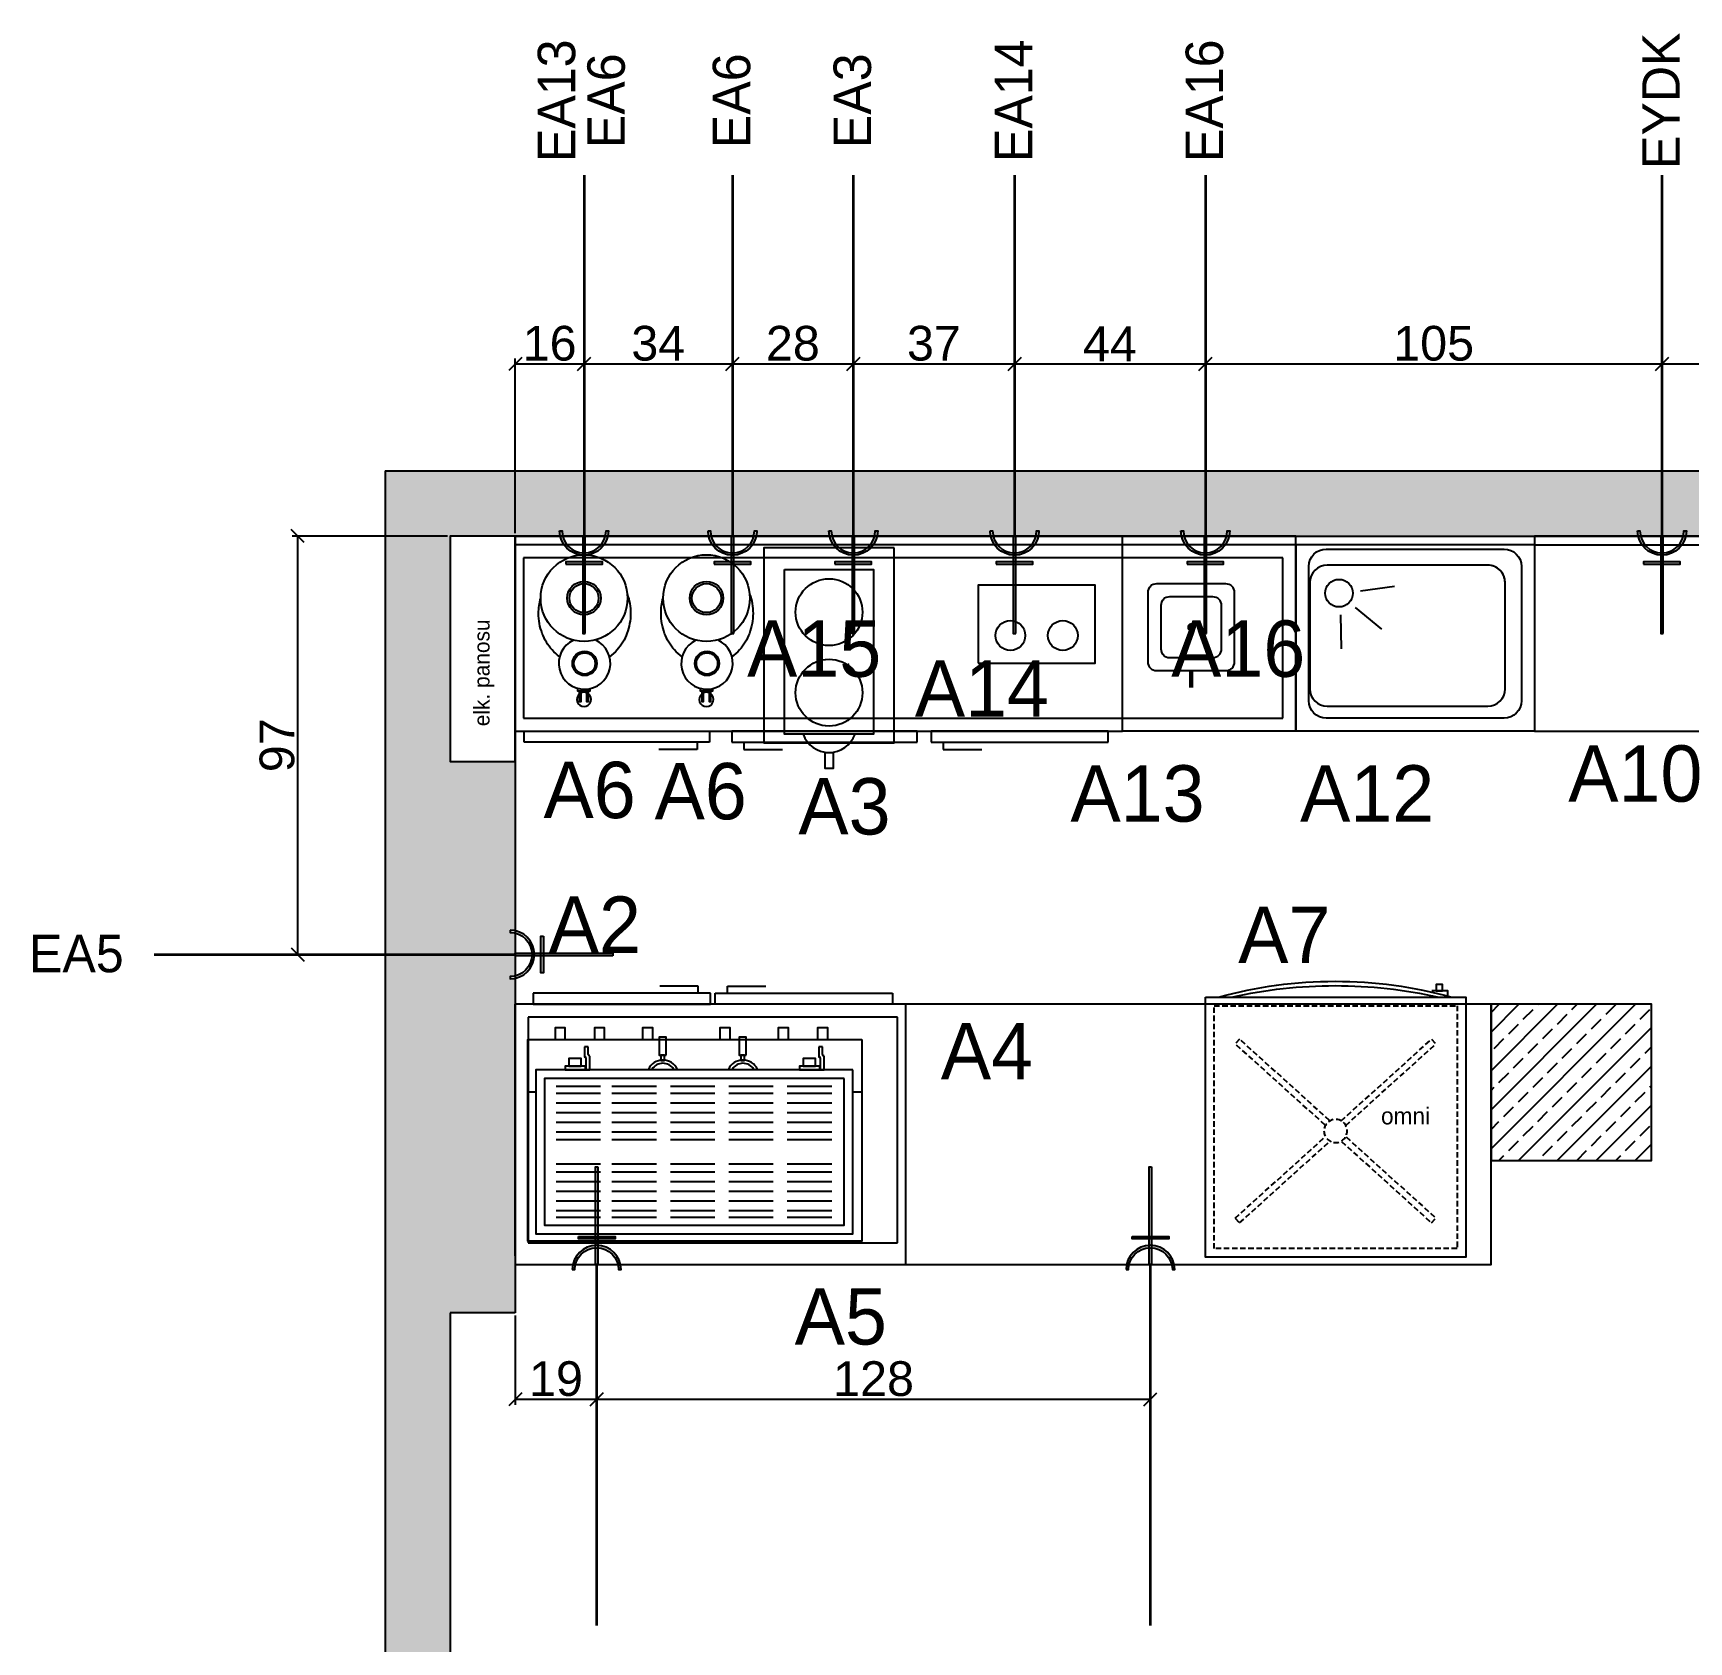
# Model space of a CAD drawing. Header units: millimetres. Extents: x 77277 to 95019, y -59792 to -54320.
# Drawn here: x 82842.2 to 83224, y -55301.5 to -54930.4 of the extents above; entities that cross this region are included whole.
import ezdxf
from ezdxf.enums import TextEntityAlignment as Align

# ---------------------------------------------------------------- set-up
doc = ezdxf.new("R2010")
doc.units = ezdxf.units.MM
doc.header["$LTSCALE"] = 5
doc.linetypes.add('DASHED', pattern=[0.75, 0.5, -0.25])
for name, color, linetype in [('0D', 1, 'Continuous'), ('0T', 7, 'Continuous'), ('AK', 7, 'Continuous'), ('ELEKTRİK', 10, 'Continuous'), ('Kıtc-002 Çizgi', 7, 'Continuous'), ('S2000-002 Çizgi', 7, 'Continuous')]:
    doc.layers.add(name, color=color, linetype=linetype)
doc.layers.add('ELK', color=1, linetype='Continuous', lineweight=35)
doc.styles.get("Standard").update_dxf_attribs({"font": 'arial.ttf'})
doc.styles.add('TAKSİM', font='GOTHIC.TTF', dxfattribs={"height": 20})
doc.dimstyles.new('OLCU50', dxfattribs={"dimtxt": 8, "dimasz": 3, "dimexe": 1.25, "dimexo": 0.625, "dimtad": 1, "dimdec": 0, "dimtxsty": 'Standard', "dimblk": 'OBLIQUE', "dimcen": 2.5, "dimclrd": 256, "dimclre": 251, "dimclrt": 25, "dimadec": 0, "dimazin": 0, "dimtfac": 1, "dimtdec": 0, "dimtmove": 0, "dimatfit": 3, "dimldrblk": 'OBLIQUE', "dimfxl": 1, "dimarcsym": 0})
pattern_1 = [(45, (3527.60303348946, 0), (-4.490128060534576, 4.490128060534577), []), (45, (3532.09316348946, 0), (-4.490128060534576, 4.490128060534577), [3.175, -1.5875])]

# ---------------------------------------------------------------- blocks, each defined once
blk = doc.blocks.new('espresso_2grup')
at = {"layer": '0D'}
for p, q in [((-21.30941931116467, 15.51276606819669), (-31.56668305036601, 15.51276606819669)), ((-7.833694408709562, 15.51276606819669), (-18.0909581479109, 15.51276606819669)), ((5.642030493745551, 15.51276606819669), (-4.615233245455783, 15.51276606819669)), ((19.11775539620066, 15.51276606819669), (8.860491656999328, 15.51276606819669)), ((31.9945579135674, 15.51276606819669), (21.73729417436607, 15.51276606819669)), ((-31.56668305036601, 14.030775987879), (-21.30941931116467, 14.03077598787877)), ((-31.56668305036601, 11.8077900790131), (-21.30941931116467, 11.80779007901333)), ((-18.0909581479109, 14.030775987879), (-7.833694408709562, 14.03077598787877)), ((-18.0909581479109, 11.8077900790131), (-7.833694408709562, 11.80779007901333)), ((-4.615233245455783, 14.030775987879), (5.642030493745551, 14.03077598787877)), ((-4.615233245455783, 11.8077900790131), (5.642030493745551, 11.80779007901333)), ((8.860491656999328, 14.030775987879), (19.11775539620066, 14.03077598787877)), ((8.860491656999328, 11.8077900790131), (19.11775539620066, 11.80779007901333)), ((21.73729417436607, 14.030775987879), (31.9945579135674, 14.03077598787877)), ((21.73729417436607, 11.8077900790131), (31.9945579135674, 11.80779007901333)), ((-31.56668305036601, 9.584804170147436), (-21.30941931116467, 9.584804170147665)), ((-18.0909581479109, 9.584804170147436), (-7.833694408709562, 9.584804170147665)), ((-4.615233245455783, 9.584804170147436), (5.642030493745551, 9.584804170147665)), ((8.860491656999328, 9.584804170147436), (19.11775539620066, 9.584804170147665)), ((21.73729417436607, 9.584804170147436), (31.9945579135674, 9.584804170147665)), ((-31.56668305036601, 7.361818261281996), (-21.30941931116467, 7.361818261281996)), ((-31.56668305036601, 5.13883235241633), (-21.30941931116467, 5.13883235241633)), ((-18.0909581479109, 7.361818261281996), (-7.833694408709562, 7.361818261281996)), ((-18.0909581479109, 5.13883235241633), (-7.833694408709562, 5.13883235241633)), ((-4.615233245455783, 7.361818261281996), (5.642030493745551, 7.361818261281996)), ((-4.615233245455783, 5.13883235241633), (5.642030493745551, 5.13883235241633)), ((8.860491656999328, 7.361818261281996), (19.11775539620066, 7.361818261281996)), ((8.860491656999328, 5.13883235241633), (19.11775539620066, 5.13883235241633)), ((21.73729417436607, 7.361818261281996), (31.9945579135674, 7.361818261281996)), ((21.73729417436607, 5.13883235241633), (31.9945579135674, 5.13883235241633)), ((-31.56668305036601, 3.286340415880204), (-21.30941931116467, 3.286340415880204)), ((-18.0909581479109, 3.286340415880204), (-7.833694408709562, 3.286340415880204)), ((-4.615233245455783, 3.286340415880204), (5.642030493745551, 3.286340415880204)), ((8.860491656999328, 3.286340415880204), (19.11775539620066, 3.286340415880204)), ((21.73729417436607, 3.286340415880204), (31.9945579135674, 3.286340415880204)), ((-21.30941931116467, -2.394627077394034), (-31.56668305036601, -2.394627077394034)), ((-7.833694408709562, -2.394627077394034), (-18.0909581479109, -2.394627077394034)), ((5.642030493745551, -2.394627077394034), (-4.615233245455783, -2.394627077394034)), ((19.11775539620066, -2.394627077394034), (8.860491656999328, -2.394627077394034)), ((31.9945579135674, -2.394627077394034), (21.73729417436607, -2.394627077394034)), ((-31.56668305036601, -4.123616292820543), (-21.30941931116467, -4.12361629282077)), ((-31.56668305036601, -6.346602201686437), (-21.30941931116467, -6.346602201686437)), ((-18.0909581479109, -4.123616292820543), (-7.833694408709562, -4.12361629282077)), ((-18.0909581479109, -6.346602201686437), (-7.833694408709562, -6.346602201686437)), ((-4.615233245455783, -4.123616292820543), (5.642030493745551, -4.12361629282077)), ((-4.615233245455783, -6.346602201686437), (5.642030493745551, -6.346602201686437)), ((8.860491656999328, -4.123616292820543), (19.11775539620066, -4.12361629282077)), ((8.860491656999328, -6.346602201686437), (19.11775539620066, -6.346602201686437)), ((21.73729417436607, -4.123616292820543), (31.9945579135674, -4.12361629282077)), ((21.73729417436607, -6.346602201686437), (31.9945579135674, -6.346602201686437)), ((-31.56668305036601, -8.569588110552102), (-21.30941931116467, -8.569588110552102)), ((-31.56668305036601, -10.79257401941777), (-21.30941931116467, -10.79257401941777)), ((-18.0909581479109, -8.569588110552102), (-7.833694408709562, -8.569588110552102)), ((-18.0909581479109, -10.79257401941777), (-7.833694408709562, -10.79257401941777)), ((-4.615233245455783, -8.569588110552102), (5.642030493745551, -8.569588110552102)), ((-4.615233245455783, -10.79257401941777), (5.642030493745551, -10.79257401941777)), ((8.860491656999328, -8.569588110552102), (19.11775539620066, -8.569588110552102)), ((8.860491656999328, -10.79257401941777), (19.11775539620066, -10.79257401941777)), ((21.73729417436607, -8.569588110552102), (31.9945579135674, -8.569588110552102)), ((21.73729417436607, -10.79257401941777), (31.9945579135674, -10.79257401941777)), ((-31.56668305036601, -13.01555992828343), (-21.30941931116467, -13.01555992828321)), ((-31.56668305036601, -14.62105272971053), (-21.30941931116467, -14.62105272971053)), ((-18.0909581479109, -13.01555992828343), (-7.833694408709562, -13.01555992828321)), ((-18.0909581479109, -14.62105272971053), (-7.833694408709562, -14.62105272971053)), ((-4.615233245455783, -13.01555992828343), (5.642030493745551, -13.01555992828321)), ((-4.615233245455783, -14.62105272971053), (5.642030493745551, -14.62105272971053)), ((8.860491656999328, -13.01555992828343), (19.11775539620066, -13.01555992828321)), ((8.860491656999328, -14.62105272971053), (19.11775539620066, -14.62105272971053)), ((21.73729417436607, -13.01555992828343), (31.9945579135674, -13.01555992828321)), ((21.73729417436607, -14.62105272971053), (31.9945579135674, -14.62105272971053))]:
    blk.add_line(p, q, dxfattribs=at)
for centre in [(-11.0825204254952, -17.00995123518578), (7.374605034753585, -17.00995123518578)]:
    blk.add_arc(centre, 2.963981737413405, 212.0816645730586, 327.9183354269414, dxfattribs=at)
at = {"layer": '0T'}
for p, q in [((-38.48389846028432, -13.34460531921945), (-36.39698386405235, -13.34460531921945)), ((36.68667626221873, -13.34460531921945), (38.51610153971638, -13.34460531921945)), ((-29.78232411266117, -18.45626864785549), (-29.78232411266117, -21.59182047241393)), ((-28.91725443717769, -18.45626864785549), (-29.78232411266117, -18.45626864785549)), ((-28.91725443717815, -21.22132318673175), (-28.91725443717769, -18.45626864785549)), ((24.24827942462412, -18.45626864785549), (24.24827942462412, -21.59182047241393)), ((25.1133491001076, -18.45626864785549), (24.24827942462412, -18.45626864785549)), ((25.11334910010714, -21.22132318673175), (25.1133491001076, -18.45626864785549)), ((-29.41158089867531, -21.99074908793227), (-29.41158089867531, -23.76673743846686)), ((-28.5465090470093, -23.76673743846686), (-28.5465090470093, -21.62025196204718)), ((24.61902263860998, -21.99074908793227), (24.61902263860998, -23.76673743846686)), ((25.48409449027599, -23.76673743846686), (25.48409449027599, -21.62025196204718)), ((-29.41158089867531, -23.76673743846686), (-28.5465090470093, -23.76673743846686)), ((24.61902263860998, -23.76673743846686), (25.48409449027599, -23.76673743846686))]:
    blk.add_line(p, q, dxfattribs=at)
for points in [[(-38.48389846028386, -25.47593403723954), (-38.48389846028386, 21.02406596276046), (38.51610153971638, 21.02406596276046), (38.51610153971638, -25.47593403723954)], [(-36.39698386405235, -18.47605278912238), (36.68667626221873, -18.47605278912238), (36.68667626221873, 19.33459105794895), (-36.39698386405235, 19.33459105794895)], [(-34.39698386405235, -16.47605278912237), (34.68667626221872, -16.47605278912237), (34.68667626221827, 17.33459105794895), (-34.39698386405235, 17.33459105794895)], [(-28.79367336584937, -18.45626864785549), (-28.79367336584937, -19.32076404395775), (-24.09757742208194, -19.32076404395775), (-24.09757742208194, -18.45626864785549)], [(25.23693017143592, -18.45626864785549), (25.23693017143592, -19.32076404395775), (29.93302611520335, -19.32076404395775), (29.93302611520335, -18.45626864785549)], [(-27.80502044285459, -19.32076404395775), (-27.80502044285459, -21.04975325938403), (-24.96264709756497, -21.04975325938403), (-24.96264709756497, -19.32076404395775)], [(-11.82400902964991, -21.82642175557999), (-11.82400902964991, -26.02539759175852), (-10.21744857382964, -26.02539759175852), (-10.21744857382964, -21.82642175557999)], [(-11.45326146329807, -20.59142923359286), (-11.45326146329807, -21.82642175557999), (-10.58819178781505, -21.82642175557999), (-10.58819178781505, -20.59142923359286)], [(6.633116430598875, -21.82642175557999), (6.633116430598875, -26.02539759175852), (8.239676886419147, -26.02539759175852), (8.239676886419147, -21.82642175557999)], [(7.003863996950713, -20.59142923359286), (7.003863996950713, -21.82642175557999), (7.86893367243374, -21.82642175557999), (7.86893367243374, -20.59142923359286)], [(26.2255830944307, -19.32076404395775), (26.2255830944307, -21.04975325938403), (29.06795643972032, -21.04975325938403), (29.06795643972032, -19.32076404395775)], [(-30.64956803989935, -25.47593403723954), (-30.64956803989935, -28.12621643285434), (-28.30151897992437, -28.12621643285434), (-28.30151897992437, -25.47593403723954)], [(-21.57049142836786, -25.47593403723954), (-21.57049142836786, -28.12621643285434), (-19.22244236839287, -28.12621643285434), (-19.22244236839287, -25.47593403723954)], [(-8.120000457679451, -25.47593403723954), (-8.120000457679451, -28.12621643285434), (-5.771951397704469, -28.12621643285434), (-5.771951397704469, -25.47593403723954)], [(9.701885697441867, -25.47593403723954), (9.701885697441867, -28.12621643285434), (12.04993475741685, -28.12621643285434), (12.04993475741685, -25.47593403723954)], [(20.81371303661513, -25.47593403723954), (20.81371303661513, -28.12621643285434), (23.16176209659011, -28.12621643285434), (23.16176209659011, -25.47593403723954)], [(29.89278964814662, -25.47593403723954), (29.89278964814662, -28.12621643285434), (32.2408387081216, -28.12621643285434), (32.2408387081216, -25.47593403723954)]]:
    blk.add_lwpolyline(points, close=True, dxfattribs=at)
for centre, radius, start, end in [((-11.0825204254952, -17.00995123518578), 3.704979142739375, 205.1444442496585, 334.8555557503415), ((7.374605034753585, -17.00995123518578), 3.704979142739375, 205.1444442496585, 334.8555557503415), ((-29.5823241126609, -21.59182047241393), 0.2, 180, 265.8055285176582), ((-29.61158089867513, -21.99074908793227), 0.2, 0, 85.805528517619), ((24.44827942462439, -21.59182047241393), 0.2, 180, 265.8055285176582), ((24.41902263861016, -21.99074908793227), 0.2, 0, 85.805528517619), ((25.31334910010742, -21.22132318673175), 0.2, 180, 265.805841072149), ((25.28409449027572, -21.62025196204718), 0.2, 0, 85.80584107212613)]:
    blk.add_arc(centre, radius, start, end, dxfattribs=at)
at = {"layer": 'AK'}
for centre, start, end in [((-28.71725443717787, -21.22132318673175), 180, 265.805841072149), ((-28.74650904700957, -21.62025196204718), 0, 85.80584107212613)]:
    blk.add_arc(centre, 0.2, start, end, dxfattribs=at)
blk = doc.blocks.new('degirmen')
at = {"layer": '0D'}
for points in [[(1.280236567064093, -14.33278826799847), (1.280236567064093, -14.89490064945835), (-1.471932457506227, -14.89490064945835), (-1.471932457506227, -14.25248756862686)], [(-0.8090085861558691, -14.89490064945835), (-0.8090085861558691, -17.34409069495575), (-1.090249331152335, -17.34409069495575), (-1.090249331152335, -14.89490064945835)], [(0.8784566556880692, -14.89490064945835), (0.8784566556880692, -17.34409069495575), (0.5972159106916024, -17.34409069495575), (0.5972159106916024, -14.89490064945835)]]:
    blk.add_lwpolyline(points, dxfattribs=at)
for centre, radius in [((-0.0693921962820241, 6.545696629787698), 3.867742930535019), ((-0.0693921962820241, 6.545696629787698), 3.351072779273144), ((0.0537537946311204, -8.512324704635603), 2.809656398815768), ((0.0537537946311204, -8.512324704635603), 2.446000704030241)]:
    blk.add_circle(centre, radius, dxfattribs=at)
for start, end in [(65.4662076530519, 115.7795100634029), (127.2241202163447, 54.17898387499391)]:
    blk.add_arc((-0.0896205040853602, -16.82358729836244), 1.65411134909736, start, end, dxfattribs=at)
at = {"layer": '0T'}
for points in [[(-5.688711819363562, -6.967010484637058, -0.0549840928408782), (-7.444322801098451, -5.386999345606227, -0.0938674674762136), (-9.725688320796507, -1.589286423373891, -0.0886720503747218), (-10.55013959552252, 3.023039734777057, -0.0674911605891463), (-10.06936604181624, 6.568567761758686, -0.0938674674762098)], [(9.885902035594881, 7.490215955538815, -0.0857506818480716), (10.65770404801355, 3.023039734777057, -0.08867205037471401), (9.833252773287539, -1.589286423373891, -0.0938674674762158), (7.551887253589483, -5.386999345606227, -0.0549854587062618), (5.796228620200963, -6.967044715712631, -0.1091608535187633)]]:
    blk.add_lwpolyline(points, format="xyb", dxfattribs=at)
blk.add_circle((-0.0693921962820241, 6.545696629787698), 10, dxfattribs=at)
blk.add_arc((0.0537537946311204, -8.512324704635603), 5.946756037240333, 115.6161493999781, 65.32097083565505, dxfattribs=at)
blk = doc.blocks.new('A$C723D60DA')
at = {"layer": 'S2000-002 Çizgi'}
for points in [[(1.4235042727e-06, 3.661795100921153), (60.00000142350429, 3.661795100921153), (60.00000142350429, 63.66179510092115), (1.4235042727e-06, 63.66179510092115)], [(53.17373301642465, 2.203795100922433), (54.63173301642519, 2.203795100922433), (54.63173301642519, 0.7457951009237149), (53.17373301642465, 0.7457951009237149)]]:
    blk.add_lwpolyline(points, close=True, dxfattribs=at)
at = {"layer": 'S2000-002 Çizgi', "linetype": 'DASHED', "ltscale": 0.5}
blk.add_lwpolyline([(2.000001423504272, 5.661795100921153), (58.00000142350429, 5.661795100921153), (58.00000142350429, 61.66179510092115), (2.000001423504272, 61.66179510092115)], close=True, dxfattribs=at)
for points in [[(6.838595106871708, 54.64514824103935), (7.881266482141199, 55.68781961630884)], [(6.838595106871708, 54.64514824103935), (27.66093913687428, 35.82280421104042)], [(7.881266482141199, 55.68781961630884), (28.70361051214194, 36.8654755863081)], [(31.36967628261436, 36.93875953405585), (52.11873636486552, 55.68781961630884)], [(32.41234765788068, 35.89608815878819), (53.16140774013229, 54.64514824103935)], [(52.11873636486552, 55.68781961630884), (53.16140774013229, 54.64514824103935)], [(27.58765518912606, 33.1567384405662), (6.838595106871708, 14.40767835831684)], [(28.63032656439373, 32.11406706530397), (7.881266482141199, 13.36500698305099)], [(31.29639233486614, 32.18735101305174), (52.11873636486552, 13.36500698305099)], [(32.3390637101329, 33.23002238831577), (53.16140774013229, 14.40767835831684)], [(7.881266482141199, 13.36500698305099), (6.838595106871708, 14.40767835831684)], [(52.11873636486552, 13.36500698305099), (53.16140774013229, 14.40767835831684)]]:
    blk.add_lwpolyline(points, dxfattribs=at)
at = {"layer": 'S2000-002 Çizgi'}
for points in [[(52.20662607739678, 3.177623255441176), (52.20662607739678, 3.661795100921153), (55.85162607739722, 3.661795100921153)], [(55.85162607739722, 3.311603259512593), (55.85162607739722, 2.203795100922433), (52.20662607739678, 2.203795100922433)]]:
    blk.add_lwpolyline(points, dxfattribs=at)
at = {"layer": 'S2000-002 Çizgi', "linetype": 'DASHED', "ltscale": 0.5}
blk.add_circle((30.00000142350473, 34.52641329967811), 2.674292761795744, dxfattribs=at)
at = {"layer": 'S2000-002 Çizgi'}
for centre, radius, start, end in [((29.900358839815, 100.6064410498302), 100.6064337190947, 254.4940823242043, 285.5059176757957), ((29.900358839815, 109.4891648689026), 108.4891575381673, 257.281873240345, 282.718126759655)]:
    blk.add_arc(centre, radius, start, end, dxfattribs=at)
blk = doc.blocks.new('A$C3DDB3116')
at = {"layer": 'S2000-002 Çizgi'}
blk.add_lwpolyline([(0, 45.94388592757605), (20.5, 45.94388592757605), (20.5, 7.943885927576049), (0, 7.943885927576049), (0, 45.94388592757605)], dxfattribs=at)
blk.add_lwpolyline([(9.32030720738112, 3.716934940661303), (11.17969279261888, 3.716934940661303), (11.17969279261888, 3.916356945e-07), (9.32030720738112, 3.916356945e-07)], close=True, dxfattribs=at)
for centre in [(10.25, 36.07355959114648), (10.25, 17.49615891259964)]:
    blk.add_circle(centre, 7.704167519939801, dxfattribs=at)
blk.add_arc((10.25, 10.08300312604115), 6.366068185379845, 199.6344892319642, 340.3655107680358, dxfattribs=at)
blk = doc.blocks.new('A$C5EA9037E')
at = {"ltscale": 5}
blk.add_lwpolyline([(0, 0), (27, 0), (27, 18), (0, 18)], close=True, dxfattribs=at)
for centre in [(7.450576280927635, 6.383452121692244), (19.54942371907237, 6.383452121692244)]:
    blk.add_circle(centre, 3.435549683243153, dxfattribs=at)
blk = doc.blocks.new('A$C0D0247C1')
at = {"layer": 'Kıtc-002 Çizgi'}
for points in [[(2.000003722709152, -2.645565473358147e-06), (18.00000372270915, -2.645565473358147e-06, 0.4142135623730951), (20.00000372270915, 1.999997354434527), (20.00000372270915, 17.99999735443453, 0.4142135623730951), (18.00000372270915, 19.99999735443453), (2.000003722709152, 19.99999735443453, 0.4142135623730951), (3.722709152498282e-06, 17.99999735443453), (3.722709152498282e-06, 1.999997354434527, 0.4142135623730951)], [(5.000003722709152, 2.999997354434527), (15.00000372270915, 2.999997354434527, 0.4142135623730951), (17.00000372270915, 4.999997354434527), (17.00000372270915, 14.99999735443453, 0.4142135623730951), (15.00000372270915, 16.99999735443453), (5.000003722709152, 16.99999735443453, 0.4142135623730951), (3.000003722709152, 14.99999735443453), (3.000003722709152, 4.999997354434527, 0.4142135623730951)]]:
    blk.add_lwpolyline(points, format="xyb", close=True, dxfattribs=at)
at = {"layer": 'Kıtc-002 Çizgi', "const_width": 1}
blk.add_lwpolyline([(9.529593044990179, 10.07703353394754, 1), (10.52959304499018, 10.07703353394754, 1)], format="xyb", close=True, dxfattribs=at)
blk.add_lwpolyline([(20.00000372270915, 9.999997354434527), (23.94642073028535, 9.999997354434527)], dxfattribs=at)
blk = doc.blocks.new('A$C6E191702')
at = {"layer": 'S2000-002 Çizgi'}
for p, q in [((44.99838092977006, 62.56497372237936), (4.140261498978361, 62.56497372237936)), ((4.140261498978361, 62.56497372237936), (4.140261498978361, 59.99997372237704)), ((35.1233217678091, 64.21784028828552), (33.31504432600923, 64.21784028828552)), ((42.18550535825489, 64.21784028829279), (35.1233217678091, 64.21784028828552)), ((42.18550535824033, 62.56497372238664), (42.18550535825489, 64.21784028829279)), ((44.99838092977006, 59.99997372237704), (44.99838092977006, 62.56497372237936)), ((46.1095446919644, 62.56497372237936), (86.9676641227561, 62.56497372237936)), ((46.1095446919644, 59.99997372237704), (46.1095446919644, 62.56497372237936)), ((48.92242026349413, 62.56497372238664), (48.92242026347958, 64.21784028829279)), ((48.92242026347958, 64.21784028829279), (55.98460385392536, 64.21784028828552)), ((55.98460385392536, 64.21784028828552), (57.79288129572524, 64.21784028828552)), ((86.9676641227561, 62.56497372237936), (86.9676641227561, 59.99997372237704)), ((-9.690453589428216e-05, 1.999973722377035), (-9.690453589428216e-05, 59.99997372237704)), ((-9.690453589428216e-05, 59.99997372237704), (-9.690453589428216e-05, -2.627762296469882e-05)), ((89.9999030954641, 59.99997372237704), (-9.690453589428216e-05, 59.99997372237704)), ((4.140261498978361, 59.99997372237704), (44.99838092977006, 59.99997372237704)), ((86.9676641227561, 59.99997372237704), (46.1095446919644, 59.99997372237704)), ((89.9999030954641, 59.99997372237704), (89.9999030954641, -2.627762296469882e-05)), ((88.10802252625581, 56.99997372237704), (2.999903095464106, 56.99997372237704)), ((2.999903095464106, 56.99997372237704), (2.999903095464106, 4.999973722377035)), ((88.10802252625581, 4.999973722377035), (88.10802252625581, 56.99997372237704)), ((2.999903095464106, 4.999973722377035), (88.10802252625581, 4.999973722377035)), ((-9.690453589428216e-05, -2.627762296469882e-05), (89.9999030954641, -2.627762296469882e-05))]:
    blk.add_line(p, q, dxfattribs=at)
blk = doc.blocks.new('A$C50025146')
at = {"layer": 'ELEKTRİK'}
for points in [[(16.0258407970905, 9.846670621633166), (16.5885051934838, 9.846670621633166), (16.5885051934838, 1.406704675742731), (16.0258407970905, 1.406704675742731)], [(6.940050297998823e-05, 5.345355450490388), (6.940050297998823e-05, 5.908019846885509), (22.50664525620232, 5.908019846885509), (22.50664525620232, 5.345355450490388)]]:
    blk.add_hatch(color=256, dxfattribs=at).paths.add_polyline_path(points)
h = blk.add_hatch(color=256, dxfattribs=at)
edge = h.paths.add_edge_path()
edge.add_line((23.70435837441619, 11.25333161261187), (23.70435837441619, 10.69066721622039))
edge.add_ellipse((23.70435837441619, 5.626687648689767), major_axis=(3.580774291992597, -3.580774291992606), ratio=0.9999999999999413, start_angle=134.9999999999983, end_angle=314.9999999999983)
edge.add_line((23.70435837441619, 0.5627080811555061), (23.70435837441619, 4.368476402305532e-05))
edge.add_ellipse((23.70435837441619, 5.626687648689767), major_axis=(3.978638102213783, 3.978638102213774), ratio=0.9999999999999128, start_angle=45.0000000000025, end_angle=225.0000000000025, ccw=False)
for points, elevation in [([(16.0258407970905, 1.406704675742731), (16.0258407970905, 9.846670621633166), (16.5885051934838, 9.846670621633166), (16.5885051934838, 1.406704675742731)], 4.791194770819646e-08), ([(6.940050297998823e-05, 5.908019846885509), (22.50664525620232, 5.908019846885509), (22.50664525620232, 5.345355450490388), (6.940050297998823e-05, 5.345355450490388)], 4.794507297291503e-08)]:
    blk.add_lwpolyline(points, close=True, dxfattribs=dict(at, elevation=elevation))
at = {"layer": 'ELEKTRİK', "elevation": 4.798666618537076e-08}
blk.add_lwpolyline([(23.70435837441437, 4.368476402305532e-05), (23.70435837441619, 0.5627080811555061, -0.9999999999999944), (23.70435837441619, 10.69066721622039), (23.70435837441619, 11.25333161261187, 0.9999999999999944)], format="xyb", close=True, dxfattribs=at)
blk = doc.blocks.new('_Oblique')
at = {"color": 0, "linetype": 'ByBlock', "lineweight": -2}
blk.add_line((-0.5, -0.5), (0.5, 0.5), dxfattribs=at)
blk = doc.blocks.new('*D83')
at = {"color": 251, "lineweight": -2, "ltscale": 5, "transparency": 16777216}
for p, q in [((82953.39632145938, -55045.79612783513), (82953.39632145938, -55005.47493489263)), ((82969.25930338026, -55030.79612783513), (82969.25930338026, -55005.47493489263))]:
    blk.add_line(p, q, dxfattribs=at)
at = {"lineweight": -2, "ltscale": 5, "transparency": 16777216}
blk.add_line((82953.39632145938, -55006.72493489263), (82969.25930338026, -55006.72493489263), dxfattribs=at)
at = {"layer": 'Defpoints', "color": 0, "ltscale": 5, "transparency": 16777216}
for p in [(82969.25930338026, -55006.72493489263), (82969.25930338026, -55031.42112783513), (82953.39632145938, -55046.42112783513)]:
    blk.add_point(p, dxfattribs=at)
at = {"lineweight": -2, "ltscale": 5, "transparency": 16777216, "xscale": 3, "yscale": 3, "zscale": 3, "rotation": 180}
blk.add_blockref('_Oblique', (82953.39632145938, -55006.72493489263), dxfattribs=at)
at = {"lineweight": -2, "ltscale": 5, "transparency": 16777216, "xscale": 3, "yscale": 3, "zscale": 3}
blk.add_blockref('_Oblique', (82969.25930338026, -55006.72493489263), dxfattribs=at)
at = {"color": 25, "ltscale": 5, "transparency": 16777216, "insert": (82961.32781241983, -55002.01535099086), "char_height": 8, "attachment_point": 5}
blk.add_mtext('16', dxfattribs=at)
blk = doc.blocks.new('*D84')
at = {"color": 251, "lineweight": -2, "ltscale": 5, "transparency": 16777216}
for p, q in [((82969.25930338026, -55030.79612783513), (82969.25930338026, -55005.47493489263)), ((83003.4836492926, -55030.79612783513), (83003.4836492926, -55005.47493489263))]:
    blk.add_line(p, q, dxfattribs=at)
at = {"lineweight": -2, "ltscale": 5, "transparency": 16777216}
blk.add_line((82969.25930338026, -55006.72493489263), (83003.4836492926, -55006.72493489263), dxfattribs=at)
at = {"layer": 'Defpoints', "color": 0, "ltscale": 5, "transparency": 16777216}
for p in [(83003.4836492926, -55006.72493489263), (82969.25930338026, -55031.42112783513), (83003.4836492926, -55031.42112783513)]:
    blk.add_point(p, dxfattribs=at)
at = {"lineweight": -2, "ltscale": 5, "transparency": 16777216, "xscale": 3, "yscale": 3, "zscale": 3, "rotation": 180}
blk.add_blockref('_Oblique', (82969.25930338026, -55006.72493489263), dxfattribs=at)
at = {"lineweight": -2, "ltscale": 5, "transparency": 16777216, "xscale": 3, "yscale": 3, "zscale": 3}
blk.add_blockref('_Oblique', (83003.4836492926, -55006.72493489263), dxfattribs=at)
at = {"color": 25, "ltscale": 5, "transparency": 16777216, "insert": (82986.37147633643, -55002.01262247789), "char_height": 8, "attachment_point": 5}
blk.add_mtext('34', dxfattribs=at)
blk = doc.blocks.new('*D85')
at = {"color": 251, "lineweight": -2, "ltscale": 5, "transparency": 16777216}
for p, q in [((83003.4836492926, -55030.79612783513), (83003.4836492926, -55005.47493489263)), ((83031.33971396206, -55030.79612783513), (83031.33971396206, -55005.47493489263))]:
    blk.add_line(p, q, dxfattribs=at)
at = {"lineweight": -2, "ltscale": 5, "transparency": 16777216}
blk.add_line((83003.4836492926, -55006.72493489263), (83031.33971396206, -55006.72493489263), dxfattribs=at)
at = {"layer": 'Defpoints', "color": 0, "ltscale": 5, "transparency": 16777216}
for p in [(83031.33971396206, -55006.72493489263), (83003.4836492926, -55031.42112783513), (83031.33971396206, -55031.42112783513)]:
    blk.add_point(p, dxfattribs=at)
at = {"lineweight": -2, "ltscale": 5, "transparency": 16777216, "xscale": 3, "yscale": 3, "zscale": 3, "rotation": 180}
blk.add_blockref('_Oblique', (83003.4836492926, -55006.72493489263), dxfattribs=at)
at = {"lineweight": -2, "ltscale": 5, "transparency": 16777216, "xscale": 3, "yscale": 3, "zscale": 3}
blk.add_blockref('_Oblique', (83031.33971396206, -55006.72493489263), dxfattribs=at)
at = {"color": 25, "ltscale": 5, "transparency": 16777216, "insert": (83017.41168162733, -55002.01535099086), "char_height": 8, "attachment_point": 5}
blk.add_mtext('28', dxfattribs=at)
blk = doc.blocks.new('*D86')
at = {"color": 251, "lineweight": -2, "ltscale": 5, "transparency": 16777216}
for p, q in [((83031.33971396206, -55030.79612783513), (83031.33971396206, -55005.47493489263)), ((83068.52910290846, -55030.79612783513), (83068.52910290846, -55005.47493489263))]:
    blk.add_line(p, q, dxfattribs=at)
at = {"lineweight": -2, "ltscale": 5, "transparency": 16777216}
blk.add_line((83031.33971396206, -55006.72493489263), (83068.52910290846, -55006.72493489263), dxfattribs=at)
at = {"layer": 'Defpoints', "color": 0, "ltscale": 5, "transparency": 16777216}
for p in [(83068.52910290846, -55006.72493489263), (83031.33971396206, -55031.42112783513), (83068.52910290846, -55031.42112783513)]:
    blk.add_point(p, dxfattribs=at)
at = {"lineweight": -2, "ltscale": 5, "transparency": 16777216, "xscale": 3, "yscale": 3, "zscale": 3, "rotation": 180}
blk.add_blockref('_Oblique', (83031.33971396206, -55006.72493489263), dxfattribs=at)
at = {"lineweight": -2, "ltscale": 5, "transparency": 16777216, "xscale": 3, "yscale": 3, "zscale": 3}
blk.add_blockref('_Oblique', (83068.52910290846, -55006.72493489263), dxfattribs=at)
at = {"color": 25, "ltscale": 5, "transparency": 16777216, "insert": (83049.93440843526, -55002.01262247789), "char_height": 8, "attachment_point": 5}
blk.add_mtext('37', dxfattribs=at)
blk = doc.blocks.new('*D87')
at = {"color": 251, "lineweight": -2, "ltscale": 5, "transparency": 16777216}
for p, q in [((83068.52910290846, -55030.79612783513), (83068.52910290846, -55005.47493489263)), ((83112.52785851432, -55030.79612783513), (83112.52785851432, -55005.47493489263))]:
    blk.add_line(p, q, dxfattribs=at)
at = {"lineweight": -2, "ltscale": 5, "transparency": 16777216}
blk.add_line((83068.52910290846, -55006.72493489263), (83112.52785851432, -55006.72493489263), dxfattribs=at)
at = {"layer": 'Defpoints', "color": 0, "ltscale": 5, "transparency": 16777216}
for p in [(83112.52785851432, -55006.72493489263), (83068.52910290846, -55031.42112783513), (83112.52785851432, -55031.42112783513)]:
    blk.add_point(p, dxfattribs=at)
at = {"lineweight": -2, "ltscale": 5, "transparency": 16777216, "xscale": 3, "yscale": 3, "zscale": 3, "rotation": 180}
blk.add_blockref('_Oblique', (83068.52910290846, -55006.72493489263), dxfattribs=at)
at = {"lineweight": -2, "ltscale": 5, "transparency": 16777216, "xscale": 3, "yscale": 3, "zscale": 3}
blk.add_blockref('_Oblique', (83112.52785851432, -55006.72493489263), dxfattribs=at)
at = {"color": 25, "ltscale": 5, "transparency": 16777216, "insert": (83090.5284807114, -55002.09993489263), "char_height": 8, "attachment_point": 5}
blk.add_mtext('44', dxfattribs=at)
blk = doc.blocks.new('*D88')
at = {"color": 251, "lineweight": -2, "ltscale": 5, "transparency": 16777216}
for p, q in [((83112.52785851432, -55030.79612783513), (83112.52785851432, -55005.47493489263)), ((83217.81052581378, -55030.79612783513), (83217.81052581378, -55005.47493489263))]:
    blk.add_line(p, q, dxfattribs=at)
at = {"lineweight": -2, "ltscale": 5, "transparency": 16777216}
blk.add_line((83112.52785851432, -55006.72493489263), (83217.81052581378, -55006.72493489263), dxfattribs=at)
at = {"layer": 'Defpoints', "color": 0, "ltscale": 5, "transparency": 16777216}
for p in [(83217.81052581378, -55006.72493489263), (83112.52785851432, -55031.42112783513), (83217.81052581378, -55031.42112783513)]:
    blk.add_point(p, dxfattribs=at)
at = {"lineweight": -2, "ltscale": 5, "transparency": 16777216, "xscale": 3, "yscale": 3, "zscale": 3, "rotation": 180}
blk.add_blockref('_Oblique', (83112.52785851432, -55006.72493489263), dxfattribs=at)
at = {"lineweight": -2, "ltscale": 5, "transparency": 16777216, "xscale": 3, "yscale": 3, "zscale": 3}
blk.add_blockref('_Oblique', (83217.81052581378, -55006.72493489263), dxfattribs=at)
at = {"color": 25, "ltscale": 5, "transparency": 16777216, "insert": (83165.16919216406, -55002.01535099086), "char_height": 8, "attachment_point": 5}
blk.add_mtext('105', dxfattribs=at)
blk = doc.blocks.new('*D89')
at = {"color": 251, "lineweight": -2, "ltscale": 5, "transparency": 16777216}
for p, q in [((83217.81052581378, -55030.79612783513), (83217.81052581378, -55005.47493489263)), ((83250.28580088985, -55030.79612783513), (83250.28580088985, -55005.47493489263))]:
    blk.add_line(p, q, dxfattribs=at)
at = {"lineweight": -2, "ltscale": 5, "transparency": 16777216}
blk.add_line((83217.81052581378, -55006.72493489263), (83250.28580088985, -55006.72493489263), dxfattribs=at)
at = {"layer": 'Defpoints', "color": 0, "ltscale": 5, "transparency": 16777216}
for p in [(83250.28580088985, -55006.72493489263), (83217.81052581378, -55031.42112783513), (83250.28580088985, -55031.42112783513)]:
    blk.add_point(p, dxfattribs=at)
at = {"lineweight": -2, "ltscale": 5, "transparency": 16777216, "xscale": 3, "yscale": 3, "zscale": 3, "rotation": 180}
blk.add_blockref('_Oblique', (83217.81052581378, -55006.72493489263), dxfattribs=at)
at = {"lineweight": -2, "ltscale": 5, "transparency": 16777216, "xscale": 3, "yscale": 3, "zscale": 3}
blk.add_blockref('_Oblique', (83250.28580088985, -55006.72493489263), dxfattribs=at)
at = {"color": 25, "ltscale": 5, "transparency": 16777216, "insert": (83234.0481633518, -55002.01262247789), "char_height": 8, "attachment_point": 5}
blk.add_mtext('32', dxfattribs=at)
blk = doc.blocks.new('*D91')
at = {"color": 251, "lineweight": -2, "ltscale": 5, "transparency": 16777216}
for p, q in [((82937.77132145938, -55046.42112783513), (82901.95450210242, -55046.42112783513)), ((82922.77132145938, -55142.93458301506), (82901.95450210242, -55142.93458301506))]:
    blk.add_line(p, q, dxfattribs=at)
at = {"lineweight": -2, "ltscale": 5, "transparency": 16777216}
blk.add_line((82903.20450210242, -55046.42112783513), (82903.20450210242, -55142.93458301506), dxfattribs=at)
at = {"layer": 'Defpoints', "color": 0, "ltscale": 5, "transparency": 16777216}
for p in [(82938.39632145938, -55046.42112783513), (82903.20450210242, -55142.93458301506), (82923.39632145938, -55142.93458301506)]:
    blk.add_point(p, dxfattribs=at)
at = {"lineweight": -2, "ltscale": 5, "transparency": 16777216, "xscale": 3, "yscale": 3, "zscale": 3}
for p, rotation in [((82903.20450210242, -55046.42112783513), 90), ((82903.20450210242, -55142.93458301506), 270)]:
    blk.add_blockref('_Oblique', p, dxfattribs=dict(at, rotation=rotation))
at = {"color": 25, "ltscale": 5, "transparency": 16777216, "insert": (82898.49491820067, -55094.67785542508), "char_height": 8, "attachment_point": 5, "rotation": 90}
blk.add_mtext('97', dxfattribs=at)
blk = doc.blocks.new('*D92')
at = {"color": 251, "lineweight": -2, "ltscale": 5, "transparency": 16777216}
for p, q in [((82953.39632145938, -55226.17741391416), (82953.39632145938, -55246.75710690978)), ((82972.17908852987, -55226.17741391416), (82972.17908852987, -55246.75710690978))]:
    blk.add_line(p, q, dxfattribs=at)
at = {"lineweight": -2, "ltscale": 5, "transparency": 16777216}
blk.add_line((82953.39632145938, -55245.50710690978), (82972.17908852987, -55245.50710690978), dxfattribs=at)
at = {"layer": 'Defpoints', "color": 0, "ltscale": 5, "transparency": 16777216}
for p in [(82953.39632145938, -55225.55241391416), (82972.17908852987, -55225.55241391416), (82972.17908852987, -55245.50710690978)]:
    blk.add_point(p, dxfattribs=at)
at = {"lineweight": -2, "ltscale": 5, "transparency": 16777216, "xscale": 3, "yscale": 3, "zscale": 3, "rotation": 180}
blk.add_blockref('_Oblique', (82953.39632145938, -55245.50710690978), dxfattribs=at)
at = {"lineweight": -2, "ltscale": 5, "transparency": 16777216, "xscale": 3, "yscale": 3, "zscale": 3}
blk.add_blockref('_Oblique', (82972.17908852987, -55245.50710690978), dxfattribs=at)
at = {"color": 25, "ltscale": 5, "transparency": 16777216, "insert": (82962.78770499463, -55240.797523008), "char_height": 8, "attachment_point": 5}
blk.add_mtext('19', dxfattribs=at)
blk = doc.blocks.new('*D93')
at = {"color": 251, "lineweight": -2, "ltscale": 5, "transparency": 16777216}
for p, q in [((83099.85901640388, -55215.04612783513), (83099.85901640388, -55246.75710690978)), ((82972.17908852987, -55226.17741391416), (82972.17908852987, -55246.75710690978))]:
    blk.add_line(p, q, dxfattribs=at)
at = {"lineweight": -2, "ltscale": 5, "transparency": 16777216}
blk.add_line((82972.17908852987, -55245.50710690978), (83099.85901640388, -55245.50710690978), dxfattribs=at)
at = {"layer": 'Defpoints', "color": 0, "ltscale": 5, "transparency": 16777216}
for p in [(83099.85901640388, -55214.42112783513), (82972.17908852987, -55225.55241391416), (83099.85901640388, -55245.50710690978)]:
    blk.add_point(p, dxfattribs=at)
at = {"lineweight": -2, "ltscale": 5, "transparency": 16777216, "xscale": 3, "yscale": 3, "zscale": 3, "rotation": 180}
blk.add_blockref('_Oblique', (82972.17908852987, -55245.50710690978), dxfattribs=at)
at = {"lineweight": -2, "ltscale": 5, "transparency": 16777216, "xscale": 3, "yscale": 3, "zscale": 3}
blk.add_blockref('_Oblique', (83099.85901640388, -55245.50710690978), dxfattribs=at)
at = {"color": 25, "ltscale": 5, "transparency": 16777216, "insert": (83036.01905246687, -55240.797523008), "char_height": 8, "attachment_point": 5}
blk.add_mtext('128', dxfattribs=at)

msp = doc.modelspace()

# ---------------------------------------------------------------- hatches: boundary and pattern name
h = msp.add_hatch()
h.set_pattern_fill('ANSI33', color=8)
h.set_pattern_definition(pattern_1)
h.paths.add_polyline_path([(82923.39632145938, -55650.42112783513), (82938.39632145938, -55650.42112783513), (82938.39632145938, -55225.55241391416), (82953.39632145938, -55225.55241391416), (82953.39632145938, -55150.42112783513), (82953.39632145938, -55098.42112783513), (82938.39632145938, -55098.42112783513), (82938.39632145938, -55046.42112783513), (82953.39632145938, -55046.42112783513), (83133.39632145938, -55046.42112783513), (83318.39632145938, -55046.42112783513), (83318.39632145938, -55031.42112783513), (82923.39632145938, -55031.42112783513)])
h.paths.add_polyline_path([(83428.39632145938, -55031.42112783513), (83398.39632145938, -55031.42112783513), (83398.39632145938, -55046.42112783513), (83413.39632145938, -55046.42112783513), (83413.39632145938, -55647.235248761), (83423.34950153332, -55650.42112783513), (83428.39632145938, -55650.42112783513)])
h = msp.add_hatch()
h.set_pattern_fill('ANSI33', color=8)
h.set_pattern_definition(pattern_1)
h.paths.add_polyline_path([(83215.39632145938, -55154.42112783513), (83178.39632145938, -55154.42112783513), (83178.39632145938, -55190.42112783513), (83215.39632145938, -55190.42112783513)])

# ---------------------------------------------------------------- linework, layer by layer
for p, q in [((82923.39632145938, -55031.42112783513), (83318.39632145938, -55031.42112783513)), ((82923.39632145938, -55031.42112783513), (82923.39632145938, -55650.42112783513)), ((82953.39632145938, -55046.42112783513), (83318.39632145938, -55046.42112783513)), ((82953.39632145938, -55046.42112783513), (82953.39632145938, -55150.42112783513)), ((82938.39632145938, -55225.55241391416), (82938.39632145938, -55650.42112783513))]:
    msp.add_line(p, q)
at = {"ltscale": 5}
for p, q in [((83093.39632145938, -55091.42112783513), (83093.39632145938, -55046.42112783513)), ((83133.39632145938, -55091.42112783513), (83093.39632145938, -55091.42112783513)), ((82953.39632145938, -55150.42112783513), (82953.39632145938, -55225.55241391416)), ((82953.39632145938, -55225.55241391416), (82938.39632145938, -55225.55241391416))]:
    msp.add_line(p, q, dxfattribs=at)
for points in [[(82953.39632145938, -55046.42112783513), (82938.39632145938, -55046.42112783513), (82938.39632145938, -55098.42112783513), (82953.39632145938, -55098.42112783513)], [(83188.39632145938, -55091.42112783512), (83303.39632145938, -55091.42112783512), (83303.39632145938, -55046.42112783512), (83188.39632145938, -55046.42112783512)], [(83188.39632145938, -55048.42112783512), (83303.39632145938, -55048.42112783512), (83303.39632145938, -55046.42112783512), (83188.39632145938, -55046.42112783512)], [(83178.39632145938, -55154.42112783513), (83043.39632145938, -55154.42112783513), (83043.39632145938, -55214.42112783513), (83178.39632145938, -55214.42112783513)], [(83178.39632145938, -55190.42112783513), (83215.39632145938, -55190.42112783513), (83215.39632145938, -55154.42112783513), (83178.39632145938, -55154.42112783513)]]:
    msp.add_lwpolyline(points, close=True)
msp.add_lwpolyline([(83040.75428468426, -55049.10967766296), (83010.75428468426, -55049.10967766296), (83010.75428468426, -55094.10967766296), (83040.75428468426, -55094.10967766296)], close=True, dxfattribs=at)
at = {"layer": 'ELK', "color": 1}
for p, q in [((82969.25930338028, -54963.16848145293), (82969.25930338026, -55046.42112783513)), ((83003.48364929263, -54963.16848145293), (83003.4836492926, -55046.42112783513)), ((83031.3397139621, -54963.16848145293), (83031.33971396206, -55046.42112783513)), ((83068.52910290849, -54963.16848145293), (83068.52910290846, -55046.42112783513)), ((83112.52785851435, -54963.16848145293), (83112.52785851432, -55046.42112783513)), ((83217.81052581381, -54963.16848145293), (83217.81052581378, -55046.42112783513)), ((82870.14367507718, -55142.93458301509), (82953.39632145938, -55142.93458301506)), ((82972.1790885299, -55297.67377421733), (82972.17908852987, -55214.42112783513)), ((83099.8590164039, -55297.67377421733), (83099.85901640388, -55214.42112783513))]:
    msp.add_line(p, q, dxfattribs=at)
at = {"layer": 'S2000-002 Çizgi'}
for p, q in [((83133.39632145938, -55046.42112783513), (82953.39632145938, -55046.42112783513)), ((82953.39632145938, -55091.42112783513), (82953.39632145938, -55046.42112783513)), ((83133.39632145938, -55048.42112783513), (82953.39632145938, -55048.42112783513)), ((83133.39632145938, -55091.42112783513), (83133.39632145938, -55046.42112783513)), ((83133.39632145938, -55048.42112783513), (83133.39632145938, -55091.42112783513)), ((83130.39632145938, -55051.42112783513), (82955.28820202859, -55051.42112783513)), ((82955.28820202859, -55051.42112783513), (82955.28820202859, -55088.42112783513)), ((83130.39632145938, -55088.42112783513), (83130.39632145938, -55051.42112783513)), ((83148.29836126087, -55059.09342305225), (83156.11007429942, -55057.98075524524)), ((83148.29836126087, -55059.09342305225), (83156.11007429942, -55057.98075524523)), ((83147.06817847035, -55062.90266525075), (83153.16586604009, -55067.91056865911)), ((83147.06817847035, -55062.90266525075), (83153.16586604009, -55067.9105686591)), ((83143.66816378622, -55064.55970140937), (83143.8556036993, -55072.44803181095)), ((82955.28820202859, -55088.42112783513), (83130.39632145938, -55088.42112783513)), ((82953.39632145938, -55091.42112783513), (83093.39632145938, -55091.42112783513)), ((82955.42721824038, -55093.98612783513), (82955.42721824038, -55091.42112783513)), ((82955.42721824038, -55091.42112783513), (82998.17721824038, -55091.42112783513)), ((82998.17721824038, -55093.98612783513), (82955.42721824038, -55093.98612783513)), ((82995.36434266886, -55093.98612783513), (82995.36434266885, -55095.63899440104)), ((82998.17721824038, -55091.42112783513), (82998.17721824038, -55093.98612783513)), ((83046.0515216274, -55091.42112783513), (83003.3015216274, -55091.42112783513)), ((83003.3015216274, -55091.42112783513), (83003.30152162739, -55093.98612783513)), ((83003.30152162739, -55093.98612783513), (83046.05152162739, -55093.98612783513)), ((83006.11439719892, -55093.98612783513), (83006.11439719892, -55095.63899440104)), ((83046.05152162739, -55093.98612783513), (83046.0515216274, -55091.42112783513)), ((83090.13731573323, -55091.42112783513), (83049.27919630244, -55091.42112783513)), ((83049.27919630244, -55091.42112783513), (83049.27919630244, -55093.98612783513)), ((83049.27919630244, -55093.98612783513), (83090.13731573323, -55093.98612783513)), ((83052.09207187395, -55093.98612783513), (83052.09207187395, -55095.63899440104)), ((83090.13731573323, -55093.98612783513), (83090.13731573323, -55091.42112783513)), ((82988.30215907843, -55095.63899440104), (82986.49388163662, -55095.63899440104)), ((82995.36434266885, -55095.63899440104), (82988.30215907843, -55095.63899440104)), ((83006.11439719892, -55095.63899440104), (83013.17658078935, -55095.63899440103)), ((83013.17658078935, -55095.63899440103), (83014.98485823115, -55095.63899440103)), ((83052.09207187395, -55095.63899440104), (83059.1542554644, -55095.63899440103)), ((83059.1542554644, -55095.63899440103), (83060.9625329062, -55095.63899440103))]:
    msp.add_line(p, q, dxfattribs=at)
for points in [[(83188.39632145938, -55091.42112783514), (83133.39632145938, -55091.42112783513), (83133.39632145938, -55046.42112783513), (83188.39632145938, -55046.42112783514)], [(83188.39632145938, -55048.42112783514), (83133.39632145938, -55048.42112783513), (83133.39632145938, -55046.42112783513), (83188.39632145938, -55046.42112783514)], [(83188.39632145938, -55091.42112783513), (83133.39632145938, -55091.42112783512), (83133.39632145938, -55046.42112783512), (83188.39632145938, -55046.42112783513)], [(83188.39632145938, -55048.42112783513), (83133.39632145938, -55048.42112783512), (83133.39632145938, -55046.42112783512), (83188.39632145938, -55046.42112783513)]]:
    msp.add_lwpolyline(points, close=True, dxfattribs=at)
for points in [[(83181.39632145938, -55088.42112783514), (83140.39632145938, -55088.42112783513, -0.4142135623730919), (83136.39632145938, -55084.42112783513), (83136.39632145938, -55053.42112783513, -0.4142135623731057), (83140.39632145938, -55049.42112783513), (83181.39632145938, -55049.42112783514, -0.4142135623730951), (83185.39632145938, -55053.42112783514), (83185.39632145938, -55084.42112783514, -0.4142135623730844)], [(83181.39632145938, -55088.42112783513), (83140.39632145938, -55088.42112783512, -0.4142135623730919), (83136.39632145938, -55084.42112783512), (83136.39632145938, -55053.42112783512, -0.4142135623731057), (83140.39632145938, -55049.42112783512), (83181.39632145938, -55049.42112783513, -0.4142135623730951), (83185.39632145938, -55053.42112783513), (83185.39632145938, -55084.42112783513, -0.4142135623730844)], [(83140.64068513717, -55085.6883131923), (83177.64068513717, -55085.68831319231, 0.4142135623730951), (83181.64068513717, -55081.68831319231), (83181.64068513717, -55057.16158765957, 0.4142135623730951), (83177.64068513717, -55053.16158765956), (83140.64068513717, -55053.16158765956, 0.4142135623730951), (83136.64068513717, -55057.16158765956), (83136.64068513717, -55081.6883131923, 0.4142135623730951)], [(83140.64068513717, -55085.6883131923), (83177.64068513717, -55085.6883131923, 0.4142135623730951), (83181.64068513717, -55081.6883131923), (83181.64068513717, -55057.16158765956, 0.4142135623730951), (83177.64068513717, -55053.16158765956), (83140.64068513717, -55053.16158765956, 0.4142135623730951), (83136.64068513717, -55057.16158765956), (83136.64068513717, -55081.6883131923, 0.4142135623730951)]]:
    msp.add_lwpolyline(points, format="xyb", close=True, dxfattribs=at)
for centre in [(83143.35489315953, -55059.6002085041), (83143.35489315953, -55059.60020850409)]:
    msp.add_circle(centre, 3.187919533039348, dxfattribs=at)

# ---------------------------------------------------------------- block references
for p in [(82969.32869557654, -55067.29147693822), (82997.56287594394, -55067.29147693822)]:
    msp.add_blockref('degirmen', p)
at = {"ltscale": 5}
for name, p in [('A$C5EA9037E', (83060.12102616284, -55075.7478235942)), ('A$C6E191702', (82953.39641836392, -55214.42110155751))]:
    msp.add_blockref(name, p, dxfattribs=at)
at = {"rotation": 180}
msp.add_blockref('espresso_2grup', (82994.81523920257, -55188.00201895475), dxfattribs=at)
at = {"layer": 'ELEKTRİK', "xscale": -1, "rotation": 270}
for p in [(82963.63261573158, -55068.92777309135, -4.794507297291816e-08), (82997.85696164392, -55068.92777309135, -4.794507297291816e-08), (83025.71302631339, -55068.92777309135, -4.794507297291816e-08), (83062.90241525978, -55068.92777309135, -4.794507297291816e-08), (83106.90117086565, -55068.92777309135, -4.794507297291816e-08), (83212.1838381651, -55068.92777309135, -4.794507297291816e-08)]:
    msp.add_blockref('A$C50025146', p, dxfattribs=at)
at = {"layer": 'ELEKTRİK'}
for p, rotation in [((82975.9029667156, -55137.30789536638, -4.794507297291816e-08), 180), ((82966.55240088119, -55191.91448257891, -4.794507297291816e-08), 270), ((83094.2323287552, -55191.91448257891, -4.794507297291816e-08), 270)]:
    msp.add_blockref('A$C50025146', p, dxfattribs=dict(at, rotation=rotation))
at = {"layer": 'S2000-002 Çizgi'}
msp.add_blockref('A$C3DDB3116', (83015.50428468426, -55100.05356359053), dxfattribs=at)
at = {"layer": 'S2000-002 Çizgi', "rotation": 270}
msp.add_blockref('A$C0D0247C1', (83099.26060450898, -55057.44662834778), dxfattribs=at)
at = {"layer": 'S2000-002 Çizgi', "xscale": -1, "rotation": 180}
msp.add_blockref('A$C723D60DA', (83112.55517314862, -55149.11214765556), dxfattribs=at)

# ---------------------------------------------------------------- texts
at = {"style": 'TAKSİM'}
msp.add_text('elk. panosu', height=3.6, rotation=90, dxfattribs=at).set_placement((82947.46161724364, -55090.28139980076))
for s, p in [('A15', (83006.85784751749, -55078.89542738073)), ('A16', (83104.63080031898, -55078.89542738073)), ('A14', (83045.5391295759, -55088.09191901249)), ('A10', (83196.20853720965, -55107.69409088368)), ('A6', (82959.91086053001, -55111.48396132972)), ('A6', (82985.52342436239, -55111.76506903498)), ('A13', (83081.42022315928, -55112.29262285898)), ('A12', (83134.37221369131, -55112.29262285898)), ('A3', (83018.67369630729, -55115.25675749315)), ('A2', (82961.12106632469, -55142.55001920393)), ('A7', (83120.10700827907, -55144.90409685674)), ('A4', (83051.53055145395, -55171.69697155478)), ('A5', (83017.8303828908, -55232.88899437329))]:
    msp.add_text(s, height=13, dxfattribs=at).set_placement(p)
at = {"color": 8, "style": 'TAKSİM'}
msp.add_text('omni', height=3.9, dxfattribs=at).set_placement((83153.03300215174, -55182.11870233496))
at = {"layer": 'ELK', "color": 1, "style": 'TAKSİM'}
for s, p in [('EA13', (82967.22430280744, -54946.03907536017)), ('EA14', (83072.62253664296, -54946.03907536017)), ('EA16', (83116.62129224882, -54946.03907536017)), ('EYDK', (83221.90395954828, -54946.03907536017)), ('EA6', (82978.6640957374, -54946.03907536017)), ('EA6', (83007.57708302709, -54946.03907536017)), ('EA3', (83035.43314769656, -54946.03907536017))]:
    msp.add_text(s, height=8.64, rotation=90, dxfattribs=at).set_placement(p, align=Align.CENTER)
msp.add_text('EA5', height=8.64, dxfattribs=at).set_placement((82852.19197122779, -55147.02801674955), align=Align.CENTER)

# ---------------------------------------------------------------- dimensions: what is measured, and where the dimension line sits
at = {"ltscale": 5}
for base, p1, p2, picture, middle in [((82969.25930338026, -55006.72493489263), (82953.39632145938, -55046.42112783513), (82969.25930338026, -55031.42112783513), '*D83', (82961.32781241983, -55002.01535099086)), ((82972.17908852987, -55245.50710690978), (82953.39632145938, -55225.55241391416), (82972.17908852987, -55225.55241391416), '*D92', (82962.78770499463, -55240.797523008))]:
    dim = msp.add_linear_dim(base=base, p1=p1, p2=p2, dimstyle='OLCU50', dxfattribs=at)
    dim.commit()
    dim.dimension.update_dxf_attribs({"geometry": picture, "text_midpoint": middle})
for base, p1, p2, picture, middle in [((83003.4836492926, -55006.72493489263), (82969.25930338026, -55031.42112783513), (83003.4836492926, -55031.42112783513), '*D84', (82986.37147633643, -55002.01262247789)), ((83031.33971396206, -55006.72493489263), (83003.4836492926, -55031.42112783513), (83031.33971396206, -55031.42112783513), '*D85', (83017.41168162733, -55002.01535099086)), ((83068.52910290846, -55006.72493489263), (83031.33971396206, -55031.42112783513), (83068.52910290846, -55031.42112783513), '*D86', (83049.93440843526, -55002.01262247789)), ((83112.52785851432, -55006.72493489263), (83068.52910290846, -55031.42112783513), (83112.52785851432, -55031.42112783513), '*D87', (83090.5284807114, -55002.09993489263)), ((83217.81052581378, -55006.72493489263), (83112.52785851432, -55031.42112783513), (83217.81052581378, -55031.42112783513), '*D88', (83165.16919216406, -55002.01535099086)), ((83250.28580088985, -55006.72493489263), (83217.81052581378, -55031.42112783513), (83250.28580088985, -55031.42112783513), '*D89', (83234.0481633518, -55002.01262247789)), ((83099.85901640388, -55245.50710690978), (82972.17908852987, -55225.55241391416), (83099.85901640388, -55214.42112783513), '*D93', (83036.01905246687, -55240.797523008))]:
    dim = msp.add_linear_dim(base=base, p1=p1, p2=p2, dimstyle='OLCU50', override={"dimtmove": 1}, dxfattribs=at)
    dim.commit()
    dim.dimension.update_dxf_attribs({"geometry": picture, "text_midpoint": middle})
dim = msp.add_linear_dim(base=(82903.20450210242, -55142.93458301506), p1=(82938.39632145938, -55046.42112783513), p2=(82923.39632145938, -55142.93458301506), angle=90, dimstyle='OLCU50', dxfattribs=at)
dim.commit()
dim.dimension.update_dxf_attribs({"geometry": '*D91', "text_midpoint": (82898.49491820067, -55094.67785542508)})

doc.saveas('drawing.dxf')
